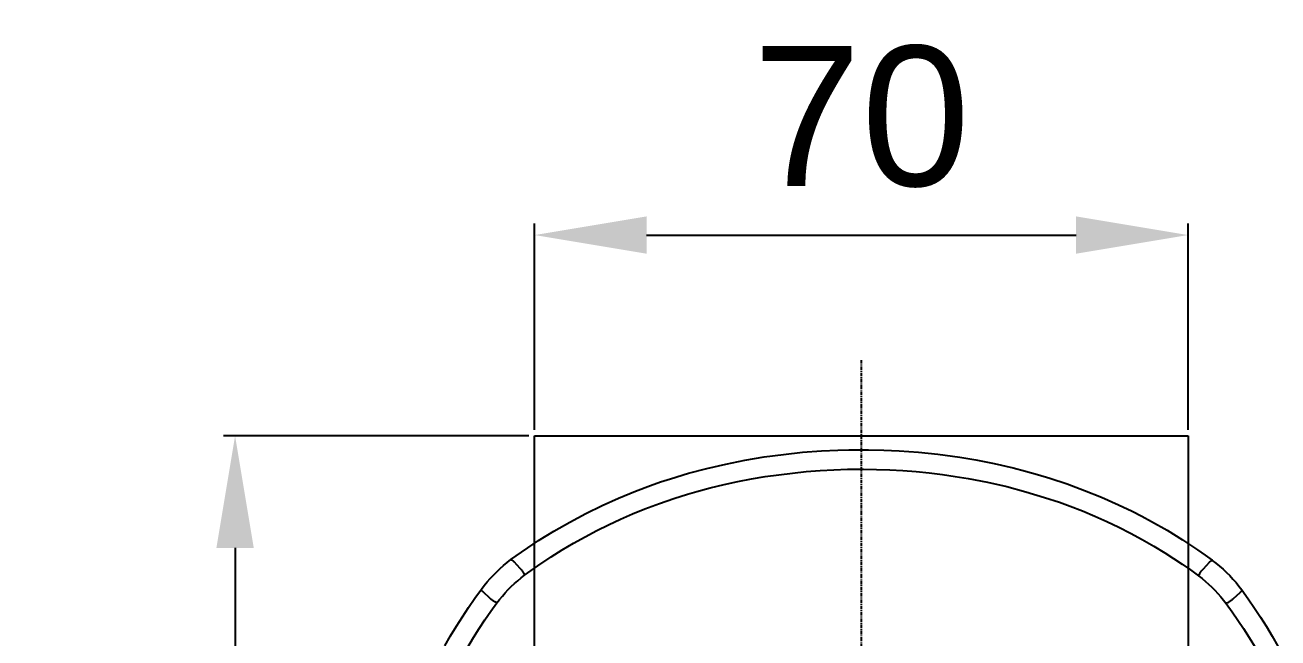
# Model space of a CAD drawing. Header units: millimetres. Extents: x 2219 to 3269, y 1238 to 2723.
# Drawn here: x 2844.6 to 2978.8, y 1714.2 to 1779.8 of the extents above; entities that cross this region are included whole.
import ezdxf

# ---------------------------------------------------------------- set-up
doc = ezdxf.new("R2010")
doc.units = ezdxf.units.MM
doc.linetypes.add('CENTER', pattern=[0.6, 0.375, -0.075, 0.075, -0.075])
for name, color, linetype in [('CEN2', 1, 'Continuous'), ('DIM2', 3, 'Continuous'), ('main', 7, 'Continuous')]:
    doc.layers.add(name, color=color, linetype=linetype)
doc.styles.get("Standard").update_dxf_attribs({"font": 'arial.ttf'})
doc.dimstyles.new('ISO-25', dxfattribs={"dimtxt": 2.5, "dimasz": 2.5, "dimexe": 1.25, "dimexo": 0.625, "dimtad": 1, "dimtxsty": 'Standard', "dimcen": 2.5, "dimadec": 0, "dimazin": 0, "dimtfac": 1, "dimtmove": 0, "dimatfit": 3, "dimfxl": 1, "dimarcsym": 0})

# ---------------------------------------------------------------- blocks, each defined once
blk = doc.blocks.new('*D43')
at = {"layer": 'Defpoints', "color": 0, "transparency": 16777216}
for p in [(2969.15, 1757.34), (2899.15, 1735.82), (2969.15, 1735.82)]:
    blk.add_point(p, dxfattribs=at)
at = {"layer": 'DIM2', "color": 0, "lineweight": -2, "transparency": 16777216}
for p, q in [((2899.15, 1736.45), (2899.15, 1758.59)), ((2969.15, 1736.45), (2969.15, 1758.59)), ((2911.15, 1757.34), (2957.15, 1757.34))]:
    blk.add_line(p, q, dxfattribs=at)
at = {"layer": 'DIM2', "color": 0, "transparency": 16777216}
for points in [[(2911.15, 1759.34), (2911.15, 1755.34), (2899.15, 1757.34)], [(2957.15, 1759.34), (2957.15, 1755.34), (2969.15, 1757.34)]]:
    blk.add_solid(points, dxfattribs=at)
at = {"layer": 'DIM2', "color": 0, "transparency": 16777216, "insert": (2934.15, 1770), "char_height": 15, "attachment_point": 5}
blk.add_mtext('70', dxfattribs=at)
blk = doc.blocks.new('*D37')
at = {"layer": 'Defpoints', "color": 0, "transparency": 16777216}
for p in [(2899.15, 1735.82), (2867.06, 1645.82), (2902.15, 1645.82)]:
    blk.add_point(p, dxfattribs=at)
at = {"layer": 'DIM2', "color": 0, "lineweight": -2, "transparency": 16777216}
for p, q in [((2898.53, 1735.82), (2865.81, 1735.82)), ((2867.06, 1723.82), (2867.06, 1657.82)), ((2901.53, 1645.82), (2865.81, 1645.82))]:
    blk.add_line(p, q, dxfattribs=at)
at = {"layer": 'DIM2', "color": 0, "transparency": 16777216}
for points in [[(2865.06, 1723.82), (2869.06, 1723.82), (2867.06, 1735.82)], [(2865.06, 1657.82), (2869.06, 1657.82), (2867.06, 1645.82)]]:
    blk.add_solid(points, dxfattribs=at)
at = {"layer": 'DIM2', "color": 0, "transparency": 16777216, "insert": (2854.4, 1690.82), "char_height": 15, "attachment_point": 5, "rotation": 90}
blk.add_mtext('90', dxfattribs=at)

msp = doc.modelspace()

# ---------------------------------------------------------------- linework, layer by layer
at = {"layer": 'CEN2', "linetype": 'CENTER'}
msp.add_line((2934.15, 1743.94), (2934.15, 1621.34), dxfattribs=at)
at = {"layer": 'main'}
for p, q in [((2899.15, 1648.82), (2899.15, 1735.82)), ((2899.15, 1735.82), (2969.15, 1735.82)), ((2969.15, 1735.82), (2969.15, 1648.82)), ((2927.85, 1734.06), (2929.9, 1734.22)), ((2929.9, 1734.22), (2931.63, 1734.3)), ((2931.63, 1734.3), (2932.82, 1734.34)), ((2932.82, 1734.34), (2934.93, 1734.34)), ((2934.93, 1734.34), (2936.57, 1734.3)), ((2936.57, 1734.3), (2938.2, 1734.22)), ((2938.2, 1734.22), (2940.27, 1734.07)), ((2919.62, 1732.8), (2921.67, 1733.21)), ((2921.67, 1733.21), (2923.74, 1733.56)), ((2923.74, 1733.56), (2925.8, 1733.84)), ((2925.8, 1733.84), (2927.85, 1734.06)), ((2940.27, 1734.07), (2942.34, 1733.85)), ((2942.34, 1733.85), (2944.69, 1733.53)), ((2944.69, 1733.53), (2946.4, 1733.24)), ((2946.4, 1733.24), (2948.37, 1732.85)), ((2948.37, 1732.85), (2950.42, 1732.38)), ((2913.71, 1731.23), (2915.64, 1731.81)), ((2915.64, 1731.81), (2917.59, 1732.33)), ((2917.59, 1732.33), (2919.62, 1732.8)), ((2923.85, 1731.45), (2925.32, 1731.66)), ((2925.32, 1731.66), (2926.78, 1731.84)), ((2926.78, 1731.84), (2928.25, 1731.99)), ((2928.25, 1731.99), (2929.73, 1732.11)), ((2929.73, 1732.11), (2931.21, 1732.19)), ((2931.21, 1732.19), (2932.68, 1732.24)), ((2932.68, 1732.24), (2934.38, 1732.25)), ((2934.38, 1732.25), (2935.79, 1732.23)), ((2935.79, 1732.23), (2937.2, 1732.18)), ((2937.2, 1732.18), (2938.61, 1732.1)), ((2938.61, 1732.1), (2940.02, 1731.99)), ((2940.02, 1731.99), (2941.42, 1731.85)), ((2941.42, 1731.85), (2942.83, 1731.68)), ((2942.83, 1731.68), (2944.22, 1731.48)), ((2950.42, 1732.38), (2951.73, 1732.05)), ((2951.73, 1732.05), (2953.04, 1731.68)), ((2953.04, 1731.68), (2954.33, 1731.29)), ((2909.95, 1729.9), (2911.56, 1730.5)), ((2911.56, 1730.5), (2912.63, 1730.88)), ((2912.63, 1730.88), (2913.71, 1731.23)), ((2916.52, 1729.85), (2917.97, 1730.24)), ((2917.97, 1730.24), (2919.44, 1730.6)), ((2919.44, 1730.6), (2920.92, 1730.92)), ((2920.92, 1730.92), (2922.4, 1731.2)), ((2922.4, 1731.2), (2923.85, 1731.45)), ((2944.22, 1731.48), (2945.61, 1731.25)), ((2945.61, 1731.25), (2947.68, 1730.85)), ((2947.68, 1730.85), (2949.73, 1730.38)), ((2949.73, 1730.38), (2951.77, 1729.84)), ((2954.33, 1731.29), (2956.2, 1730.67)), ((2956.2, 1730.67), (2958.07, 1729.98)), ((2906.38, 1728.36), (2908.15, 1729.16)), ((2908.15, 1729.16), (2909.95, 1729.9)), ((2912.51, 1728.57), (2914.08, 1729.11)), ((2914.08, 1729.11), (2915.51, 1729.56)), ((2915.51, 1729.56), (2916.52, 1729.85)), ((2951.77, 1729.84), (2953.78, 1729.23)), ((2953.78, 1729.23), (2955.38, 1728.7)), ((2958.07, 1729.98), (2959.88, 1729.25)), ((2959.88, 1729.25), (2961.7, 1728.44)), ((2902.91, 1726.59), (2904.63, 1727.5)), ((2904.63, 1727.5), (2906.38, 1728.36)), ((2909.64, 1727.45), (2910.95, 1727.99)), ((2910.95, 1727.99), (2912.51, 1728.57)), ((2955.38, 1728.7), (2956.51, 1728.29)), ((2956.51, 1728.29), (2957.84, 1727.77)), ((2957.84, 1727.77), (2959.15, 1727.22)), ((2961.7, 1728.44), (2963.16, 1727.74)), ((2963.16, 1727.74), (2964.19, 1727.21)), ((2901.22, 1725.62), (2902.91, 1726.59)), ((2905.8, 1725.67), (2907.06, 1726.29)), ((2907.06, 1726.29), (2908.34, 1726.89)), ((2908.34, 1726.89), (2909.64, 1727.45)), ((2959.15, 1727.22), (2960.45, 1726.64)), ((2960.45, 1726.64), (2961.73, 1726.03)), ((2964.19, 1727.21), (2965.22, 1726.66)), ((2965.22, 1726.66), (2966.91, 1725.7)), ((2899.56, 1724.6), (2901.22, 1725.62)), ((2903.32, 1724.32), (2904.55, 1725.01)), ((2904.55, 1725.01), (2905.8, 1725.67)), ((2961.73, 1726.03), (2963, 1725.39)), ((2963, 1725.39), (2964.25, 1724.72)), ((2966.91, 1725.7), (2968.57, 1724.68)), ((2896.61, 1722.56), (2899.56, 1724.6)), ((2900.92, 1722.86), (2902.11, 1723.61)), ((2902.11, 1723.61), (2903.32, 1724.32)), ((2964.25, 1724.72), (2965.47, 1724.01)), ((2965.47, 1724.01), (2966.68, 1723.28)), ((2968.57, 1724.68), (2970.18, 1723.61)), ((2970.18, 1723.61), (2970.97, 1723.05)), ((2895.83, 1721.93), (2896.21, 1722.25)), ((2896.21, 1722.25), (2896.61, 1722.56)), ((2896.61, 1722.56), (2896.62, 1722.55)), ((2896.62, 1722.55), (2896.64, 1722.55)), ((2896.64, 1722.55), (2896.66, 1722.54)), ((2896.66, 1722.54), (2896.67, 1722.54)), ((2896.67, 1722.54), (2896.69, 1722.53)), ((2896.69, 1722.53), (2896.7, 1722.53)), ((2896.7, 1722.53), (2896.72, 1722.52)), ((2896.72, 1722.52), (2896.73, 1722.51)), ((2896.73, 1722.51), (2896.74, 1722.5)), ((2896.74, 1722.5), (2896.76, 1722.5)), ((2896.76, 1722.5), (2896.77, 1722.49)), ((2896.77, 1722.49), (2896.79, 1722.48)), ((2896.79, 1722.48), (2896.8, 1722.47)), ((2896.8, 1722.47), (2896.81, 1722.46)), ((2896.81, 1722.46), (2896.82, 1722.45)), ((2896.82, 1722.45), (2896.84, 1722.44)), ((2896.84, 1722.44), (2896.85, 1722.43)), ((2896.85, 1722.43), (2896.86, 1722.41)), ((2896.86, 1722.41), (2896.87, 1722.4)), ((2896.87, 1722.4), (2896.88, 1722.39)), ((2896.88, 1722.39), (2896.89, 1722.38)), ((2896.89, 1722.38), (2896.9, 1722.36)), ((2896.9, 1722.36), (2896.91, 1722.35)), ((2896.91, 1722.35), (2896.92, 1722.34)), ((2896.92, 1722.34), (2897.57, 1721.65)), ((2899.48, 1721.89), (2900.92, 1722.86)), ((2966.68, 1723.28), (2967.6, 1722.69)), ((2967.6, 1722.69), (2968.51, 1722.08)), ((2970.79, 1721.58), (2971.44, 1722.27)), ((2970.97, 1723.05), (2971.75, 1722.49)), ((2971.44, 1722.27), (2971.45, 1722.28)), ((2971.45, 1722.28), (2971.46, 1722.29)), ((2971.46, 1722.29), (2971.47, 1722.31)), ((2971.47, 1722.31), (2971.48, 1722.32)), ((2971.48, 1722.32), (2971.49, 1722.33)), ((2971.49, 1722.33), (2971.5, 1722.34)), ((2971.5, 1722.34), (2971.51, 1722.35)), ((2971.51, 1722.35), (2971.52, 1722.37)), ((2971.52, 1722.37), (2971.53, 1722.38)), ((2971.53, 1722.38), (2971.54, 1722.39)), ((2971.54, 1722.39), (2971.56, 1722.4)), ((2971.56, 1722.4), (2971.57, 1722.41)), ((2971.57, 1722.41), (2971.58, 1722.42)), ((2971.58, 1722.42), (2971.6, 1722.42)), ((2971.6, 1722.42), (2971.61, 1722.43)), ((2971.61, 1722.43), (2971.63, 1722.44)), ((2971.63, 1722.44), (2971.64, 1722.45)), ((2971.64, 1722.45), (2971.65, 1722.45)), ((2971.65, 1722.45), (2971.67, 1722.46)), ((2971.67, 1722.46), (2971.68, 1722.47)), ((2971.68, 1722.47), (2971.7, 1722.47)), ((2971.7, 1722.47), (2971.72, 1722.48)), ((2971.72, 1722.48), (2971.73, 1722.48)), ((2971.73, 1722.48), (2971.75, 1722.48)), ((2971.75, 1722.48), (2972.14, 1722.18)), ((2972.14, 1722.18), (2972.53, 1721.86)), ((2894.39, 1720.54), (2894.73, 1720.91)), ((2894.73, 1720.91), (2895.09, 1721.26)), ((2895.09, 1721.26), (2895.45, 1721.6)), ((2895.45, 1721.6), (2895.83, 1721.93)), ((2897.57, 1721.65), (2897.63, 1721.58)), ((2897.63, 1721.58), (2897.69, 1721.51)), ((2897.69, 1721.51), (2897.75, 1721.44)), ((2897.7, 1720.6), (2898.07, 1720.88)), ((2897.75, 1721.44), (2897.8, 1721.36)), ((2897.8, 1721.36), (2897.85, 1721.29)), ((2897.85, 1721.29), (2897.9, 1721.21)), ((2897.9, 1721.21), (2897.95, 1721.13)), ((2897.95, 1721.13), (2897.99, 1721.05)), ((2897.99, 1721.05), (2898.03, 1720.97)), ((2898.03, 1720.97), (2898.07, 1720.88)), ((2898.07, 1720.88), (2899.48, 1721.89)), ((2968.51, 1722.08), (2969.4, 1721.46)), ((2969.4, 1721.46), (2970.28, 1720.81)), ((2970.28, 1720.81), (2970.32, 1720.9)), ((2970.28, 1720.81), (2970.65, 1720.53)), ((2970.32, 1720.9), (2970.36, 1720.98)), ((2970.36, 1720.98), (2970.41, 1721.06)), ((2970.41, 1721.06), (2970.45, 1721.14)), ((2970.45, 1721.14), (2970.5, 1721.22)), ((2970.5, 1721.22), (2970.56, 1721.29)), ((2970.56, 1721.29), (2970.61, 1721.37)), ((2970.61, 1721.37), (2970.67, 1721.44)), ((2970.67, 1721.44), (2970.73, 1721.51)), ((2970.73, 1721.51), (2970.79, 1721.58)), ((2972.53, 1721.86), (2972.9, 1721.53)), ((2972.9, 1721.53), (2973.27, 1721.19)), ((2973.27, 1721.19), (2973.62, 1720.84)), ((2973.62, 1720.84), (2973.96, 1720.47)), ((2893.44, 1719.38), (2893.74, 1719.78)), ((2893.74, 1719.78), (2894.06, 1720.17)), ((2894.06, 1720.17), (2894.39, 1720.54)), ((2896.32, 1719.34), (2896.65, 1719.67)), ((2896.65, 1719.67), (2896.99, 1719.99)), ((2896.99, 1719.99), (2897.34, 1720.3)), ((2897.34, 1720.3), (2897.7, 1720.6)), ((2970.65, 1720.53), (2971.01, 1720.23)), ((2971.01, 1720.23), (2971.36, 1719.92)), ((2971.36, 1719.92), (2971.7, 1719.6)), ((2971.7, 1719.6), (2972.03, 1719.27)), ((2973.96, 1720.47), (2974.29, 1720.1)), ((2974.29, 1720.1), (2974.61, 1719.71)), ((2974.61, 1719.71), (2974.91, 1719.31)), ((2892.06, 1717.44), (2892.74, 1718.42)), ((2892.74, 1718.42), (2893.44, 1719.38)), ((2893.44, 1719.37), (2893.44, 1719.38)), ((2893.45, 1719.35), (2893.44, 1719.37)), ((2893.45, 1719.34), (2893.45, 1719.35)), ((2893.46, 1719.32), (2893.45, 1719.34)), ((2893.46, 1719.31), (2893.46, 1719.32)), ((2893.47, 1719.29), (2893.46, 1719.31)), ((2893.48, 1719.28), (2893.47, 1719.29)), ((2893.48, 1719.26), (2893.48, 1719.28)), ((2893.49, 1719.25), (2893.48, 1719.26)), ((2893.5, 1719.23), (2893.49, 1719.25)), ((2893.51, 1719.22), (2893.5, 1719.23)), ((2893.52, 1719.21), (2893.51, 1719.22)), ((2893.53, 1719.19), (2893.52, 1719.21)), ((2893.54, 1719.18), (2893.53, 1719.19)), ((2893.55, 1719.17), (2893.54, 1719.18)), ((2893.56, 1719.16), (2893.55, 1719.17)), ((2893.57, 1719.14), (2893.56, 1719.16)), ((2893.58, 1719.13), (2893.57, 1719.14)), ((2893.59, 1719.12), (2893.58, 1719.13)), ((2893.61, 1719.11), (2893.59, 1719.12)), ((2893.62, 1719.1), (2893.61, 1719.11)), ((2893.63, 1719.09), (2893.62, 1719.1)), ((2893.65, 1719.08), (2893.63, 1719.09)), ((2893.66, 1719.08), (2893.65, 1719.08)), ((2894.35, 1718.43), (2893.66, 1719.08)), ((2894.42, 1718.36), (2894.35, 1718.43)), ((2894.49, 1718.3), (2894.42, 1718.36)), ((2894.56, 1718.25), (2894.49, 1718.3)), ((2894.64, 1718.19), (2894.56, 1718.25)), ((2894.71, 1718.14), (2894.64, 1718.19)), ((2894.79, 1718.09), (2894.71, 1718.14)), ((2894.87, 1718.04), (2894.79, 1718.09)), ((2895.11, 1717.92), (2895.4, 1718.29)), ((2895.4, 1718.29), (2895.7, 1718.65)), ((2895.7, 1718.65), (2896, 1719)), ((2896, 1719), (2896.32, 1719.34)), ((2972.03, 1719.27), (2972.35, 1718.93)), ((2972.35, 1718.93), (2972.65, 1718.58)), ((2972.65, 1718.58), (2972.95, 1718.22)), ((2972.95, 1718.22), (2973.23, 1717.85)), ((2973.71, 1718.13), (2973.64, 1718.07)), ((2973.79, 1718.18), (2973.71, 1718.13)), ((2973.86, 1718.24), (2973.79, 1718.18)), ((2973.93, 1718.3), (2973.86, 1718.24)), ((2974, 1718.36), (2973.93, 1718.3)), ((2974.69, 1719.01), (2974, 1718.36)), ((2974.7, 1719.02), (2974.69, 1719.01)), ((2974.72, 1719.03), (2974.7, 1719.02)), ((2974.73, 1719.03), (2974.72, 1719.03)), ((2974.74, 1719.04), (2974.73, 1719.03)), ((2974.75, 1719.05), (2974.74, 1719.04)), ((2974.77, 1719.07), (2974.75, 1719.05)), ((2974.78, 1719.08), (2974.77, 1719.07)), ((2974.79, 1719.09), (2974.78, 1719.08)), ((2974.8, 1719.1), (2974.79, 1719.09)), ((2974.81, 1719.11), (2974.8, 1719.1)), ((2974.82, 1719.12), (2974.81, 1719.11)), ((2974.83, 1719.14), (2974.82, 1719.12)), ((2974.84, 1719.15), (2974.83, 1719.14)), ((2974.85, 1719.16), (2974.84, 1719.15)), ((2974.86, 1719.18), (2974.85, 1719.16)), ((2974.87, 1719.19), (2974.86, 1719.18)), ((2974.88, 1719.22), (2974.87, 1719.21)), ((2974.87, 1719.21), (2974.87, 1719.19)), ((2974.89, 1719.24), (2974.88, 1719.22)), ((2974.9, 1719.27), (2974.89, 1719.25)), ((2974.89, 1719.25), (2974.89, 1719.24)), ((2974.91, 1719.3), (2974.9, 1719.28)), ((2974.9, 1719.28), (2974.9, 1719.27)), ((2974.91, 1719.31), (2974.91, 1719.3)), ((2974.91, 1719.31), (2975.6, 1718.35)), ((2975.6, 1718.35), (2976.28, 1717.37)), ((2891.41, 1716.44), (2892.06, 1717.44)), ((2893.82, 1716.1), (2894.46, 1717.02)), ((2894.46, 1717.02), (2895.11, 1717.92)), ((2894.95, 1718), (2894.87, 1718.04)), ((2895.03, 1717.96), (2894.95, 1718)), ((2895.11, 1717.92), (2895.03, 1717.96)), ((2973.32, 1717.89), (2973.23, 1717.85)), ((2973.23, 1717.85), (2973.88, 1716.97)), ((2973.4, 1717.93), (2973.32, 1717.89)), ((2973.48, 1717.98), (2973.4, 1717.93)), ((2973.56, 1718.02), (2973.48, 1717.98)), ((2973.64, 1718.07), (2973.56, 1718.02)), ((2973.88, 1716.97), (2974.5, 1716.07)), ((2976.28, 1717.37), (2976.93, 1716.38)), ((2890.14, 1714.39), (2890.77, 1715.44)), ((2890.77, 1715.44), (2891.41, 1716.44)), ((2893.2, 1715.17), (2893.82, 1716.1)), ((2974.5, 1716.07), (2975.11, 1715.16)), ((2976.93, 1716.38), (2977.56, 1715.38)), ((2889.54, 1713.33), (2890.14, 1714.39)), ((2891.87, 1713.01), (2892.6, 1714.23)), ((2892.6, 1714.23), (2893.2, 1715.17)), ((2975.11, 1715.16), (2975.69, 1714.23)), ((2975.69, 1714.23), (2976.44, 1712.99)), ((2977.56, 1715.38), (2978.18, 1714.34)), ((2978.18, 1714.34), (2978.78, 1713.28))]:
    msp.add_line(p, q, dxfattribs=at)

# ---------------------------------------------------------------- dimensions: what is measured, and where the dimension line sits
at = {"layer": 'DIM2', "color": 3}
dim = msp.add_linear_dim(base=(2969.15, 1757.34), p1=(2899.15, 1735.82), p2=(2969.15, 1735.82), dimstyle='ISO-25', override={"dimtxt": 15, "dimasz": 12, "dimgap": 5, "dimdec": 0, "dimtix": 0, "dimtmove": 0}, dxfattribs=at)
dim.commit()
dim.dimension.update_dxf_attribs({"geometry": '*D43', "text_midpoint": (2934.15, 1770)})
dim = msp.add_linear_dim(base=(2867.06, 1645.82), p1=(2899.15, 1735.82), p2=(2902.15, 1645.82), angle=90, dimstyle='ISO-25', override={"dimtxt": 15, "dimasz": 12, "dimgap": 5, "dimdec": 0, "dimtix": 0, "dimtmove": 0}, dxfattribs=at)
dim.commit()
dim.dimension.update_dxf_attribs({"geometry": '*D37', "text_midpoint": (2854.4, 1690.82)})

doc.saveas('drawing.dxf')
